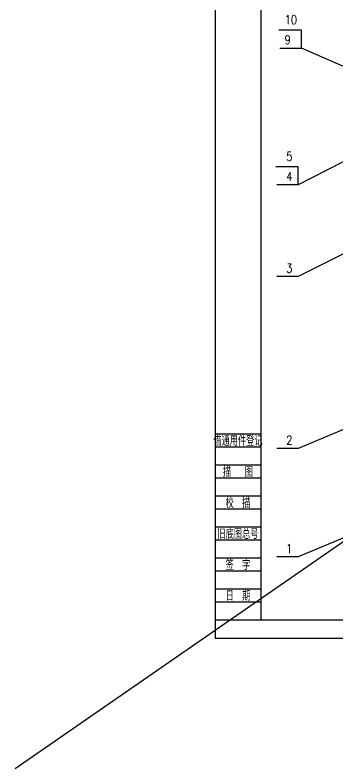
# Model space of a CAD drawing. Header units: millimetres. Extents: x -1762 to 42666, y -863 to 15979.
# Drawn here: x 20486 to 22255, y -816 to 3316 of the extents above; entities that cross this region are included whole.
import ezdxf
from ezdxf.enums import TextEntityAlignment as Align

# ---------------------------------------------------------------- set-up
doc = ezdxf.new("R2010")
doc.units = ezdxf.units.MM
doc.header["$LTSCALE"] = 10
doc.header["$MEASUREMENT"] = 0
doc.layers.get('DEFPOINTS').update_dxf_attribs({"linetype": 'CONTINUOUS'})
for name, color, linetype in [('1轮廓实线层', 7, 'CONTINUOUS'), ('2细线层', 3, 'CONTINUOUS'), ('7标注层', 4, 'CONTINUOUS'), ('图框层', 7, 'CONTINUOUS')]:
    doc.layers.add(name, color=color, linetype=linetype)
doc.styles.add('PC_TEXTSTYLE', font='romans.shx', dxfattribs={"width": 0.8, "bigfont": 'hzfs.shx'})

msp = doc.modelspace()

# ---------------------------------------------------------------- linework, layer by layer
at = {"layer": '1轮廓实线层', "ltscale": 14}
msp.add_line((30762.09, 6301.26), (20486.12, -816.4), dxfattribs=at)
at = {"layer": '2细线层'}
for p, q in [((21582.41, 1020), (21832.41, 1020)), ((21582.41, 950), (21832.41, 950)), ((21582.41, 850), (21832.41, 850)), ((21582.41, 780), (21832.41, 780)), ((21582.41, 680), (21832.41, 680)), ((21582.41, 610), (21832.41, 610)), ((21582.41, 510), (21832.41, 510)), ((21582.41, 440), (21832.41, 440)), ((21582.41, 340), (21832.41, 340)), ((21582.41, 270), (21832.41, 270)), ((21582.41, 170), (21832.41, 170)), ((21582.41, 100), (21832.41, 100)), ((21582.41, 0), (21832.41, 0))]:
    msp.add_line(p, q, dxfattribs=at)
at = {"layer": '2细线层', "ltscale": 14}
msp.add_point((21832.41, 0), dxfattribs=at)
at = {"layer": '7标注层', "ltscale": 14}
for p, q in [((22054.84, 3234.07), (21931.28, 3234.07)), ((22054.84, 3134.75), (22054.84, 3234.07)), ((21937.24, 3134.75), (22054.84, 3134.75)), ((22530.36, 2927.51), (22054.84, 3134.75)), ((22037.74, 2484.99), (21914.17, 2484.99)), ((22037.74, 2385.67), (22037.74, 2484.99))]:
    msp.add_line(p, q, dxfattribs=at)
for points in [[(22530.36, 2636.93), (22037.74, 2385.67), (21920.14, 2385.67)], [(22725.27, 2226.91), (22037.74, 1882.74), (21920.14, 1882.74)], [(22761.16, 1242.62), (22037.74, 940.45), (21920.14, 940.45)], [(23529.83, 969.29), (22037.74, 346.05), (21920.14, 346.05)]]:
    msp.add_lwpolyline(points, dxfattribs=at)
at = {"layer": 'DEFPOINTS', "color": 0, "ltscale": 14}
for p, q in [((21582.41, 5840), (21582.41, -100)), ((21582.41, -100), (29992.41, -100))]:
    msp.add_line(p, q, dxfattribs=at)
at = {"layer": '图框层', "color": 7, "ltscale": 14}
for p, q in [((21832.41, 5740), (21832.41, 0)), ((21832.41, 0), (29892.41, 0))]:
    msp.add_line(p, q, dxfattribs=at)

# ---------------------------------------------------------------- texts
at = {"layer": '2细线层', "style": 'PC_TEXTSTYLE'}
for s, width, p in [('借通用件登记', 0.667, (21707.41, 985)), ('描   图', 0.6667, (21707.41, 815)), ('校  描', 0.667, (21707.41, 645)), ('旧底图总号', 0.667, (21707.41, 475)), ('签  字', 0.667, (21707.41, 305)), ('日  期', 0.667, (21707.47, 136))]:
    msp.add_text(s, height=50, dxfattribs=dict(at, width=width)).set_placement(p, align=Align.MIDDLE)
at = {"layer": '7标注层', "ltscale": 14, "char_height": 49, "attachment_point": 1, "style": 'PC_TEXTSTYLE'}
for s, insert, width in [('{\\Fromans,hz|c134;10}', (21963.43, 3315.43), 83.221), ('{\\Fromans,hz|c134;9}', (21963.43, 3204.75), 83.221), ('{\\Fromans,hz|c134;5}', (21971.49, 2566.35), 83.221), ('{\\Fromans,hz|c134;4}', (21971.47, 2455.67), 51.4877), ('\\Fromans.shx,hz.shx;\\W0.8000000000;\\T1.0000000000;\\o\\l3', (21971.47, 1952.74), 51.4877), ('{\\Fromans,hz|c134;2}', (21971.47, 1010.45), 51.4877), ('{\\Fromans,hz|c134;1}', (21971.47, 416.05), 51.4877)]:
    msp.add_mtext(s, dxfattribs=dict(at, insert=insert, width=width))

doc.saveas('drawing.dxf')
